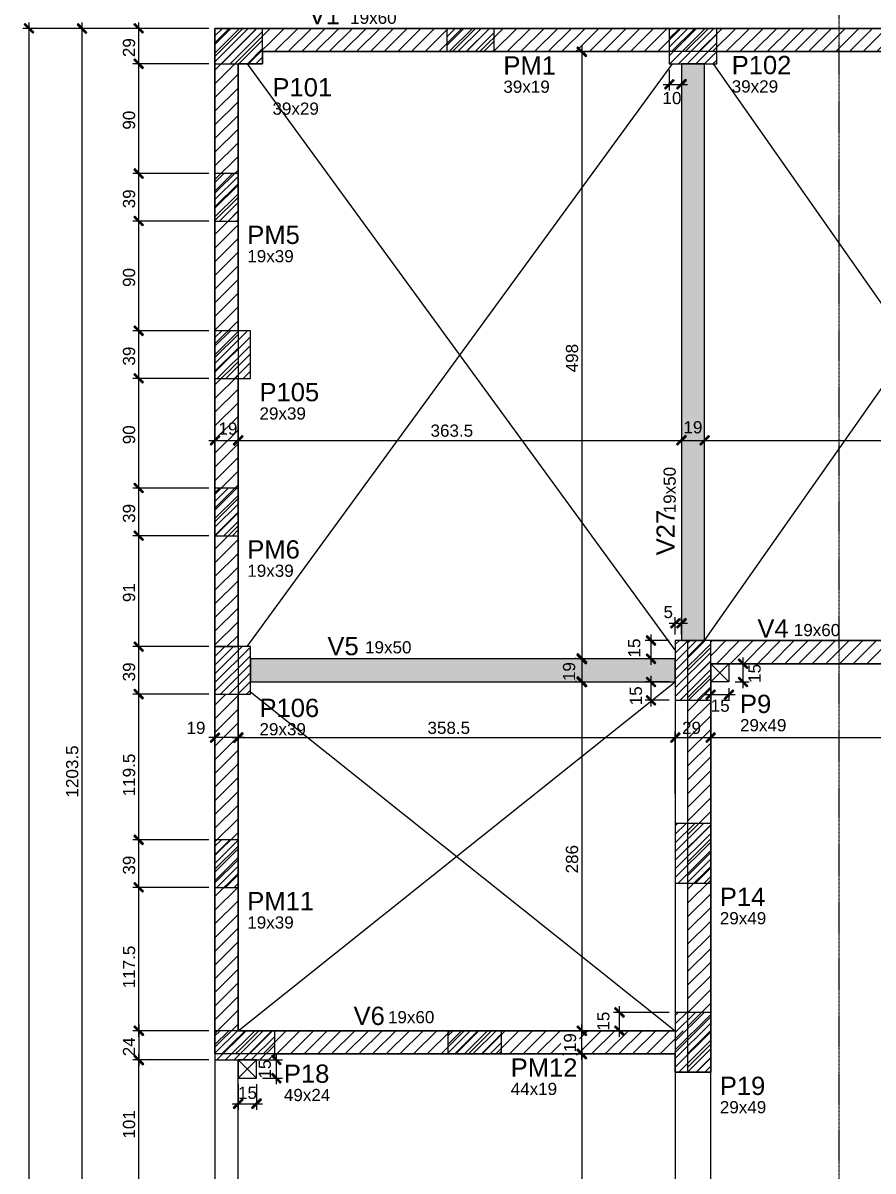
# Model space of a CAD drawing. Extents: x -1789 to 4156, y -3064 to 1391.
# Drawn here: x -1213 to -516, y -24 to 918 of the extents above; entities that cross this region are included whole.
import ezdxf

# ---------------------------------------------------------------- set-up
doc = ezdxf.new("R2010")
doc.units = 0
doc.linetypes.add('ESTILO_TQS_0003', pattern=[0.92, 0.3, -0.15, 0.02, -0.15, 0.3])
for name, color, linetype in [('1', 1, 'CONTINUOUS'), ('2', 2, 'CONTINUOUS'), ('3', 3, 'CONTINUOUS'), ('4', 4, 'CONTINUOUS'), ('5', 5, 'CONTINUOUS'), ('57', 181, 'CONTINUOUS'), ('6', 6, 'CONTINUOUS'), ('8', 8, 'CONTINUOUS')]:
    doc.layers.add(name, color=color, linetype=linetype)
doc.styles.add('TQS_ARIAL', font='arial.ttf')
pattern_1 = [(45, (-1788.6764, -3063.9896), (-5.61266, 5.61266), [])]

msp = doc.modelspace()

# ---------------------------------------------------------------- hatches: boundary and pattern name
at = {"layer": '6', "linetype": 'Continuous'}
h = msp.add_hatch(dxfattribs=at)
h.set_pattern_fill('ANSI31', color=256, scale=2.5)
h.set_pattern_definition(pattern_1)
h.paths.add_polyline_path([(-1036.9964, 406.2804), (-1055.9964, 406.2804), (-1055.9964, 913.2804), (1148.0036, 913.2804), (1148.0036, 57.2805), (1129.0036, 57.2805), (1129.0036, 894.2804), (-1016.9964, 894.2804), (-1016.9964, 884.2804), (-1036.4964, 884.2804), (-1036.9964, 884.2804)])
h = msp.add_hatch(dxfattribs=at)
h.set_pattern_fill('ANSI31', color=256, scale=2.5)
h.set_pattern_definition(pattern_1)
h.paths.add_polyline_path([(429.5036, 894.2804), (448.5036, 894.2804), (448.5036, 411.2804), (429.5036, 411.2804)])
h.paths.add_polyline_path([(-649.4964, 411.2804), (746.5036, 411.2804), (746.5036, 392.2804), (-649.4964, 392.2804)])
h = msp.add_hatch(dxfattribs=at)
h.set_pattern_fill('ANSI31', color=256, scale=2.5)
h.paths.add_polyline_path([(-649.4964, 212.2804), (-668.4964, 212.2804), (-668.4964, 57.2804), (-649.4964, 57.2804)])
h.paths.add_polyline_path([(-649.4964, 330.80303), (-652.59055, 327.7089), (-649.4964, 332.57082), (-649.4964, 411.2804), (-668.4964, 411.3804), (-668.4964, 212.2804), (-649.4964, 212.2804)])
h.paths.add_polyline_path([(-668.4964, 91.2804), (-723.38285, 91.2804), (-720.2887, 88.18625), (-721.1726, 87.30235), (-725.15062, 91.2804), (-754.3625, 91.2804), (-751.26835, 88.18625), (-751.19525, 88.11315), (-752.07915, 87.22925), (-755.2464, 90.3965), (-755.2464, 73.1643), (-754.3625, 72.2804), (-668.4964, 72.2804)])
h.paths.add_polyline_path([(-755.2464, 90.3965), (-756.1303, 91.2804), (-864.9964, 91.2804), (-864.9964, 72.2804), (-756.1303, 72.2804), (-759.22445, 75.37455), (-759.29755, 75.44765), (-758.41365, 76.33155), (-755.2464, 73.1643)])
h.paths.add_polyline_path([(-864.9964, 91.2804), (-1037.14917, 91.2804), (-1037.14917, 72.2804), (-864.9964, 72.2804)])
h.paths.add_polyline_path([(-1036.9964, 208.7804), (-1055.9964, 208.7804), (-1055.9964, 72.2804), (-1036.9964, 72.2804)])
h.paths.add_polyline_path([(-1036.9964, 367.6251), (-1044.41215, 367.2804), (-1051.48325, 367.2804), (-1052.02612, 367.2804), (-1055.9964, 367.2804), (-1055.9964, 330.80303), (-1055.9964, 208.7804), (-1036.9964, 208.7804)])
h.paths.add_polyline_path([(-757.17105, 71.13654), (-757.17105, 91.78115), (-772.48824, 91.78115), (-772.48824, 71.13654)])

# ---------------------------------------------------------------- linework, layer by layer
at = {"layer": '1', "linetype": 'Continuous'}
for p, q in [((-1208.4617, -1217.7196), (-1208.4617, 918.2804)), ((-1165.12285, 918.2804), (-1165.12285, -295.2196)), ((-1118.50245, 879.2804), (-1118.50245, 918.2804)), ((-1060.9964, 913.2804), (-1213.4617, 913.2804)), ((-1060.9964, 913.2804), (-1170.12285, 913.2804)), ((-1060.9964, 913.2804), (-1123.50245, 913.2804)), ((-1036.4964, 898.7804), (-1036.4964, 898.7804)), ((-846.4964, 903.7804), (-846.4964, 903.7804)), ((-755.2464, 899.2804), (-755.2464, 391.2804)), ((-663.9964, 898.7804), (-663.9964, 898.7804)), ((-1118.50245, 789.2804), (-1118.50245, 889.2804)), ((-1060.9964, 884.2804), (-1123.50245, 884.2804)), ((-1060.9964, 884.2804), (-1123.50245, 884.2804)), ((-1029.6972, 406.2804), (-680.7956, 884.2804)), ((-1029.6972, 884.2804), (-678.4964, 403.13045)), ((-683.4964, 879.2804), (-683.4964, 862.3715)), ((-673.4964, 879.2804), (-673.4964, 862.3715)), ((-654.4964, 411.2804), (-323.0047, 884.2804)), ((-647.4881, 884.2804), (-315.9964, 411.2804)), ((-688.4964, 867.3715), (-668.4964, 867.3715)), ((-1060.9964, 794.2804), (-1123.50245, 794.2804)), ((-1060.9964, 794.2804), (-1123.50245, 794.2804)), ((-1118.50245, 750.2804), (-1118.50245, 799.2804)), ((-1046.4964, 774.7804), (-1046.4964, 774.7804)), ((-1060.9964, 755.2804), (-1123.50245, 755.2804)), ((-1060.9964, 755.2804), (-1123.50245, 755.2804)), ((-1118.50245, 660.2804), (-1118.50245, 760.2804)), ((-1118.50245, 621.2804), (-1118.50245, 670.2804)), ((-1060.9964, 665.2804), (-1123.50245, 665.2804)), ((-1060.9964, 665.2804), (-1123.50245, 665.2804)), ((-1041.4964, 645.7804), (-1041.4964, 645.7804)), ((-1118.50245, 531.2804), (-1118.50245, 631.2804)), ((-1060.9964, 626.2804), (-1123.50245, 626.2804)), ((-1060.9964, 626.2804), (-1123.50245, 626.2804)), ((-1060.9964, 575.44285), (-1031.9964, 575.44285)), ((-1041.9964, 575.44285), (-668.4964, 575.44285)), ((-678.4964, 575.44285), (-649.4964, 575.44285)), ((-659.4964, 575.44285), (-310.9964, 575.44285)), ((-1118.50245, 492.2804), (-1118.50245, 541.2804)), ((-1060.9964, 536.2804), (-1123.50245, 536.2804)), ((-1060.9964, 536.2804), (-1123.50245, 536.2804)), ((-1046.4964, 516.7804), (-1046.4964, 516.7804)), ((-1118.50245, 401.2804), (-1118.50245, 502.2804)), ((-1060.9964, 497.2804), (-1123.50245, 497.2804)), ((-1060.9964, 497.2804), (-1123.50245, 497.2804)), ((-683.4964, 425.4137), (-668.4964, 425.4137)), ((-678.4964, 416.2804), (-678.4964, 430.4137)), ((-673.4964, 416.2804), (-673.4964, 430.4137)), ((-698.34455, 391.2804), (-698.34455, 416.2804)), ((-1060.9964, 406.2804), (-1123.50245, 406.2804)), ((-1060.9964, 406.2804), (-1123.50245, 406.2804)), ((-1118.50245, 362.2804), (-1118.50245, 411.2804)), ((-683.4964, 411.2804), (-703.34455, 411.2804)), ((-759.7679, 396.6858), (-760.2464, 396.6858)), ((-755.2464, 401.6858), (-755.2464, 372.6858)), ((-683.4964, 396.2804), (-703.34455, 396.2804)), ((-623.04955, 397.2804), (-623.04955, 372.2804)), ((-1041.4964, 386.7804), (-1041.4964, 386.7804)), ((-663.9964, 386.7804), (-663.9964, 386.7804)), ((-634.4964, 377.2804), (-649.4964, 392.2804)), ((-634.4964, 392.2804), (-649.4964, 377.2804)), ((-629.4964, 392.2804), (-618.04955, 392.2804)), ((-1036.9964, 91.2804), (-678.4964, 377.2804)), ((-759.7679, 377.6858), (-760.2464, 377.6858)), ((-755.2464, 382.2804), (-755.2464, 86.2804)), ((-683.4964, 377.2804), (-703.34455, 377.2804)), ((-698.34455, 357.2804), (-698.34455, 382.2804)), ((-629.4964, 377.2804), (-618.04955, 377.2804)), ((-1060.9964, 367.2804), (-1123.50245, 367.2804)), ((-1060.9964, 367.2804), (-1123.50245, 367.2804)), ((-1118.50245, 242.7804), (-1118.50245, 372.2804)), ((-1026.9964, 369.3027), (-678.4964, 91.2804)), ((-649.4964, 372.2804), (-649.4964, 361.902)), ((-634.4964, 372.2804), (-634.4964, 361.902)), ((-683.4964, 362.2804), (-703.34455, 362.2804)), ((-654.4964, 366.902), (-629.4964, 366.902)), ((-1031.9964, 331.6869), (-1060.9964, 331.6869)), ((-1055.9964, 285.17545), (-1055.9964, 336.6869)), ((-1041.9964, 331.6869), (-673.4964, 331.6869)), ((-1036.9964, 283.0115), (-1036.9964, 336.6869)), ((-1036.9964, 284.6481), (-1036.9964, 336.6869)), ((-683.4964, 331.6869), (-644.4964, 331.6869)), ((-678.4964, 285.9496), (-678.4964, 336.6869)), ((-678.4964, 285.9496), (-678.4964, 336.6869)), ((-654.4964, 331.6869), (-323.4964, 331.6869)), ((-649.4964, 298.1922), (-649.4964, 336.6869)), ((-649.4964, 298.1922), (-649.4964, 336.6869)), ((-1060.9964, 247.7804), (-1123.50245, 247.7804)), ((-1060.9964, 247.7804), (-1123.50245, 247.7804)), ((-1118.50245, 203.7804), (-1118.50245, 252.7804)), ((-663.9964, 236.7804), (-663.9964, 236.7804)), ((-1046.4964, 228.2804), (-1046.4964, 228.2804)), ((-1060.9964, 208.7804), (-1123.50245, 208.7804)), ((-1060.9964, 208.7804), (-1123.50245, 208.7804)), ((-1118.50245, 86.2804), (-1118.50245, 213.7804)), ((-683.4964, 106.2804), (-729.26675, 106.2804)), ((-724.26675, 86.2804), (-724.26675, 111.2804)), ((-1118.50245, 96.2804), (-1118.50245, 62.2804)), ((-755.2464, 67.2804), (-755.2464, 96.2804)), ((-1060.9964, 91.2804), (-1123.50245, 91.2804)), ((-1060.9964, 91.2804), (-1123.50245, 91.2804)), ((-683.4964, 91.2804), (-729.26675, 91.2804)), ((-1031.4964, 79.2804), (-1031.4964, 79.2804)), ((-842.9964, 81.7804), (-842.9964, 81.7804)), ((-755.2464, 77.2804), (-755.2464, -178.7197)), ((-663.9964, 81.7804), (-663.9964, 81.7804)), ((-1060.9964, 67.2804), (-1123.50245, 67.2804)), ((-1060.9964, 67.2804), (-1123.50245, 67.2804)), ((-1118.50245, -38.7196), (-1118.50245, 72.2804)), ((-1036.9964, 67.2804), (-1021.9964, 52.2804)), ((-1036.9964, 52.2804), (-1021.9964, 67.2804)), ((-1016.9964, 67.2804), (-1000.5942, 67.2804)), ((-1005.5942, 47.2804), (-1005.5942, 72.2804)), ((-759.3625, 72.2804), (-760.2464, 72.2804)), ((-1036.9964, 47.2804), (-1036.9964, 26.33245)), ((-1021.9964, 47.2804), (-1021.9964, 26.33245)), ((-1016.9964, 52.2804), (-1000.5942, 52.2804)), ((-1041.9964, 31.33245), (-1016.9964, 31.33245))]:
    msp.add_line(p, q, dxfattribs=at)
for points in [[(-1204.4837, 910.18625), (-1211.62895, 917.33155), (-1212.51285, 916.44765), (-1205.36755, 909.30235), (-1204.4837, 910.18625)], [(-1169.10085, 916.37455), (-1161.9556, 909.22925), (-1161.0717, 910.11315), (-1168.217, 917.25845), (-1169.10085, 916.37455)], [(-1114.5244, 910.18625), (-1121.6697, 917.33155), (-1122.55355, 916.44765), (-1115.4083, 909.30235), (-1114.5244, 910.18625)], [(-759.22445, 897.37455), (-752.07915, 890.22925), (-751.19525, 891.11315), (-758.34055, 898.25845), (-759.22445, 897.37455)], [(-1114.5244, 881.18625), (-1121.6697, 888.33155), (-1122.55355, 887.44765), (-1115.4083, 880.30235), (-1114.5244, 881.18625)], [(-1114.5244, 881.18625), (-1121.6697, 888.33155), (-1122.55355, 887.44765), (-1115.4083, 880.30235), (-1114.5244, 881.18625)], [(-686.59055, 863.3935), (-679.44525, 870.53875), (-680.32915, 871.42265), (-687.47445, 864.27735), (-686.59055, 863.3935)], [(-676.59055, 863.3935), (-669.44525, 870.53875), (-670.32915, 871.42265), (-677.47445, 864.27735), (-676.59055, 863.3935)], [(-1114.5244, 791.18625), (-1121.6697, 798.33155), (-1122.55355, 797.44765), (-1115.4083, 790.30235), (-1114.5244, 791.18625)], [(-1114.5244, 791.18625), (-1121.6697, 798.33155), (-1122.55355, 797.44765), (-1115.4083, 790.30235), (-1114.5244, 791.18625)], [(-1114.5244, 752.18625), (-1121.6697, 759.33155), (-1122.55355, 758.44765), (-1115.4083, 751.30235), (-1114.5244, 752.18625)], [(-1114.5244, 752.18625), (-1121.6697, 759.33155), (-1122.55355, 758.44765), (-1115.4083, 751.30235), (-1114.5244, 752.18625)], [(-1114.5244, 662.18625), (-1121.6697, 669.33155), (-1122.55355, 668.44765), (-1115.4083, 661.30235), (-1114.5244, 662.18625)], [(-1114.5244, 662.18625), (-1121.6697, 669.33155), (-1122.55355, 668.44765), (-1115.4083, 661.30235), (-1114.5244, 662.18625)], [(-1114.5244, 623.18625), (-1121.6697, 630.33155), (-1122.55355, 629.44765), (-1115.4083, 622.30235), (-1114.5244, 623.18625)], [(-1114.5244, 623.18625), (-1121.6697, 630.33155), (-1122.55355, 629.44765), (-1115.4083, 622.30235), (-1114.5244, 623.18625)], [(-1059.09055, 571.46485), (-1051.94525, 578.6101), (-1052.82915, 579.494), (-1059.97445, 572.3487), (-1059.09055, 571.46485)], [(-1040.09055, 571.46485), (-1032.94525, 578.6101), (-1033.82915, 579.494), (-1040.97445, 572.3487), (-1040.09055, 571.46485)], [(-1040.09055, 571.46485), (-1032.94525, 578.6101), (-1033.82915, 579.494), (-1040.97445, 572.3487), (-1040.09055, 571.46485)], [(-676.59055, 571.46485), (-669.44525, 578.6101), (-670.32915, 579.494), (-677.47445, 572.3487), (-676.59055, 571.46485)], [(-676.59055, 571.46485), (-669.44525, 578.6101), (-670.32915, 579.494), (-677.47445, 572.3487), (-676.59055, 571.46485)], [(-657.59055, 571.46485), (-650.44525, 578.6101), (-651.32915, 579.494), (-658.47445, 572.3487), (-657.59055, 571.46485)], [(-657.59055, 571.46485), (-650.44525, 578.6101), (-651.32915, 579.494), (-658.47445, 572.3487), (-657.59055, 571.46485)], [(-1114.5244, 533.18625), (-1121.6697, 540.33155), (-1122.55355, 539.44765), (-1115.4083, 532.30235), (-1114.5244, 533.18625)], [(-1114.5244, 533.18625), (-1121.6697, 540.33155), (-1122.55355, 539.44765), (-1115.4083, 532.30235), (-1114.5244, 533.18625)], [(-1114.5244, 494.18625), (-1121.6697, 501.33155), (-1122.55355, 500.44765), (-1115.4083, 493.30235), (-1114.5244, 494.18625)], [(-1114.5244, 494.18625), (-1121.6697, 501.33155), (-1122.55355, 500.44765), (-1115.4083, 493.30235), (-1114.5244, 494.18625)], [(-681.59055, 421.4357), (-674.44525, 428.58095), (-675.32915, 429.46485), (-682.47445, 422.31955), (-681.59055, 421.4357)], [(-676.59055, 421.4357), (-669.44525, 428.58095), (-670.32915, 429.46485), (-677.47445, 422.31955), (-676.59055, 421.4357)], [(-694.36655, 408.18625), (-701.5118, 415.33155), (-702.3957, 414.44765), (-695.2504, 407.30235), (-694.36655, 408.18625)], [(-1114.5244, 403.18625), (-1121.6697, 410.33155), (-1122.55355, 409.44765), (-1115.4083, 402.30235), (-1114.5244, 403.18625)], [(-1114.5244, 403.18625), (-1121.6697, 410.33155), (-1122.55355, 409.44765), (-1115.4083, 402.30235), (-1114.5244, 403.18625)], [(-759.22445, 399.77995), (-752.07915, 392.63465), (-751.19525, 393.51855), (-758.34055, 400.6638), (-759.22445, 399.77995)], [(-759.22445, 399.37455), (-752.07915, 392.22925), (-751.19525, 393.11315), (-758.34055, 400.25845), (-759.22445, 399.37455)], [(-694.36655, 393.18625), (-701.5118, 400.33155), (-702.3957, 399.44765), (-695.2504, 392.30235), (-694.36655, 393.18625)], [(-627.0276, 395.37455), (-619.8823, 388.22925), (-618.99845, 389.11315), (-626.1437, 396.25845), (-627.0276, 395.37455)], [(-759.22445, 380.77995), (-752.07915, 373.63465), (-751.19525, 374.51855), (-758.34055, 381.6638), (-759.22445, 380.77995)], [(-759.22445, 380.37455), (-752.07915, 373.22925), (-751.19525, 374.11315), (-758.34055, 381.25845), (-759.22445, 380.37455)], [(-694.36655, 374.18625), (-701.5118, 381.33155), (-702.3957, 380.44765), (-695.2504, 373.30235), (-694.36655, 374.18625)], [(-627.0276, 380.37455), (-619.8823, 373.22925), (-618.99845, 374.11315), (-626.1437, 381.25845), (-627.0276, 380.37455)], [(-1114.5244, 364.18625), (-1121.6697, 371.33155), (-1122.55355, 370.44765), (-1115.4083, 363.30235), (-1114.5244, 364.18625)], [(-1114.5244, 364.18625), (-1121.6697, 371.33155), (-1122.55355, 370.44765), (-1115.4083, 363.30235), (-1114.5244, 364.18625)], [(-652.59055, 362.924), (-645.44525, 370.06925), (-646.32915, 370.95315), (-653.47445, 363.80785), (-652.59055, 362.924)], [(-637.59055, 362.924), (-630.44525, 370.06925), (-631.32915, 370.95315), (-638.47445, 363.80785), (-637.59055, 362.924)], [(-694.36655, 359.18625), (-701.5118, 366.33155), (-702.3957, 365.44765), (-695.2504, 358.30235), (-694.36655, 359.18625)], [(-1052.90225, 335.66495), (-1060.04755, 328.51965), (-1059.16365, 327.6358), (-1052.01835, 334.78105), (-1052.90225, 335.66495)], [(-1033.90225, 335.66495), (-1041.04755, 328.51965), (-1040.16365, 327.6358), (-1033.01835, 334.78105), (-1033.90225, 335.66495)], [(-1040.09055, 327.7089), (-1032.94525, 334.85415), (-1033.82915, 335.73805), (-1040.97445, 328.5928), (-1040.09055, 327.7089)], [(-681.59055, 327.7089), (-674.44525, 334.85415), (-675.32915, 335.73805), (-682.47445, 328.5928), (-681.59055, 327.7089)], [(-681.59055, 327.7089), (-674.44525, 334.85415), (-675.32915, 335.73805), (-682.47445, 328.5928), (-681.59055, 327.7089)], [(-652.59055, 327.7089), (-645.44525, 334.85415), (-646.32915, 335.73805), (-653.47445, 328.5928), (-652.59055, 327.7089)], [(-652.59055, 327.7089), (-645.44525, 334.85415), (-646.32915, 335.73805), (-653.47445, 328.5928), (-652.59055, 327.7089)], [(-1114.5244, 244.68625), (-1121.6697, 251.83155), (-1122.55355, 250.94765), (-1115.4083, 243.80235), (-1114.5244, 244.68625)], [(-1114.5244, 244.68625), (-1121.6697, 251.83155), (-1122.55355, 250.94765), (-1115.4083, 243.80235), (-1114.5244, 244.68625)], [(-1114.5244, 205.68625), (-1121.6697, 212.83155), (-1122.55355, 211.94765), (-1115.4083, 204.80235), (-1114.5244, 205.68625)], [(-1114.5244, 205.68625), (-1121.6697, 212.83155), (-1122.55355, 211.94765), (-1115.4083, 204.80235), (-1114.5244, 205.68625)], [(-720.2887, 103.18625), (-727.434, 110.33155), (-728.31785, 109.44765), (-721.1726, 102.30235), (-720.2887, 103.18625)], [(-1114.5244, 88.18625), (-1121.6697, 95.33155), (-1122.55355, 94.44765), (-1115.4083, 87.30235), (-1114.5244, 88.18625)], [(-1122.48045, 94.37455), (-1115.3352, 87.22925), (-1114.4513, 88.11315), (-1121.59655, 95.25845), (-1122.48045, 94.37455)], [(-751.26835, 88.18625), (-758.41365, 95.33155), (-759.29755, 94.44765), (-752.15225, 87.30235), (-751.26835, 88.18625)], [(-759.22445, 94.37455), (-752.07915, 87.22925), (-751.19525, 88.11315), (-758.34055, 95.25845), (-759.22445, 94.37455)], [(-720.2887, 88.18625), (-727.434, 95.33155), (-728.31785, 94.44765), (-721.1726, 87.30235), (-720.2887, 88.18625)], [(-751.26835, 69.18625), (-758.41365, 76.33155), (-759.29755, 75.44765), (-752.15225, 68.30235), (-751.26835, 69.18625)], [(-759.22445, 75.37455), (-752.07915, 68.22925), (-751.19525, 69.11315), (-758.34055, 76.25845), (-759.22445, 75.37455)], [(-1114.5244, 64.18625), (-1121.6697, 71.33155), (-1122.55355, 70.44765), (-1115.4083, 63.30235), (-1114.5244, 64.18625)], [(-1122.48045, 70.37455), (-1115.3352, 63.22925), (-1114.4513, 64.11315), (-1121.59655, 71.25845), (-1122.48045, 70.37455)], [(-1001.6162, 64.18625), (-1008.76145, 71.33155), (-1009.64535, 70.44765), (-1002.50005, 63.30235), (-1001.6162, 64.18625)], [(-1001.6162, 49.18625), (-1008.76145, 56.33155), (-1009.64535, 55.44765), (-1002.50005, 48.30235), (-1001.6162, 49.18625)], [(-1040.09055, 27.3544), (-1032.94525, 34.4997), (-1033.82915, 35.3836), (-1040.97445, 28.2383), (-1040.09055, 27.3544)], [(-1025.09055, 27.3544), (-1017.94525, 34.4997), (-1018.82915, 35.3836), (-1025.97445, 28.2383), (-1025.09055, 27.3544)]]:
    msp.add_lwpolyline(points, dxfattribs=at)
for points in [[(-1204.4837, 910.18625), (-1211.62895, 917.33155), (-1212.51285, 916.44765)], [(-1204.4837, 910.18625), (-1212.51285, 916.44765), (-1205.36755, 909.30235)], [(-1169.10085, 916.37455), (-1161.0717, 910.11315), (-1168.217, 917.25845)], [(-1169.10085, 916.37455), (-1168.217, 917.25845), (-1169.10085, 916.37455)], [(-1169.10085, 916.37455), (-1161.9556, 909.22925), (-1161.0717, 910.11315)], [(-1114.5244, 910.18625), (-1121.6697, 917.33155), (-1122.55355, 916.44765)], [(-1114.5244, 910.18625), (-1122.55355, 916.44765), (-1115.4083, 909.30235)], [(-1204.4837, 910.18625), (-1205.36755, 909.30235), (-1204.4837, 910.18625)], [(-1114.5244, 910.18625), (-1115.4083, 909.30235), (-1114.5244, 910.18625)], [(-759.22445, 897.37455), (-751.19525, 891.11315), (-758.34055, 898.25845)], [(-759.22445, 897.37455), (-758.34055, 898.25845), (-759.22445, 897.37455)], [(-759.22445, 897.37455), (-752.07915, 890.22925), (-751.19525, 891.11315)], [(-1114.5244, 881.18625), (-1121.6697, 888.33155), (-1122.55355, 887.44765)], [(-1114.5244, 881.18625), (-1121.6697, 888.33155), (-1122.55355, 887.44765)], [(-1114.5244, 881.18625), (-1122.55355, 887.44765), (-1115.4083, 880.30235)], [(-1114.5244, 881.18625), (-1122.55355, 887.44765), (-1115.4083, 880.30235)], [(-1114.5244, 881.18625), (-1115.4083, 880.30235), (-1114.5244, 881.18625)], [(-1114.5244, 881.18625), (-1115.4083, 880.30235), (-1114.5244, 881.18625)], [(-686.59055, 863.3935), (-680.32915, 871.42265), (-687.47445, 864.27735)], [(-686.59055, 863.3935), (-679.44525, 870.53875), (-680.32915, 871.42265)], [(-676.59055, 863.3935), (-670.32915, 871.42265), (-677.47445, 864.27735)], [(-676.59055, 863.3935), (-669.44525, 870.53875), (-670.32915, 871.42265)], [(-686.59055, 863.3935), (-687.47445, 864.27735), (-686.59055, 863.3935)], [(-676.59055, 863.3935), (-677.47445, 864.27735), (-676.59055, 863.3935)], [(-1114.5244, 791.18625), (-1121.6697, 798.33155), (-1122.55355, 797.44765)], [(-1114.5244, 791.18625), (-1121.6697, 798.33155), (-1122.55355, 797.44765)], [(-1114.5244, 791.18625), (-1122.55355, 797.44765), (-1115.4083, 790.30235)], [(-1114.5244, 791.18625), (-1122.55355, 797.44765), (-1115.4083, 790.30235)], [(-1114.5244, 791.18625), (-1115.4083, 790.30235), (-1114.5244, 791.18625)], [(-1114.5244, 791.18625), (-1115.4083, 790.30235), (-1114.5244, 791.18625)], [(-1114.5244, 752.18625), (-1121.6697, 759.33155), (-1122.55355, 758.44765)], [(-1114.5244, 752.18625), (-1121.6697, 759.33155), (-1122.55355, 758.44765)], [(-1114.5244, 752.18625), (-1122.55355, 758.44765), (-1115.4083, 751.30235)], [(-1114.5244, 752.18625), (-1122.55355, 758.44765), (-1115.4083, 751.30235)], [(-1114.5244, 752.18625), (-1115.4083, 751.30235), (-1114.5244, 752.18625)], [(-1114.5244, 752.18625), (-1115.4083, 751.30235), (-1114.5244, 752.18625)], [(-1114.5244, 662.18625), (-1121.6697, 669.33155), (-1122.55355, 668.44765)], [(-1114.5244, 662.18625), (-1121.6697, 669.33155), (-1122.55355, 668.44765)], [(-1114.5244, 662.18625), (-1122.55355, 668.44765), (-1115.4083, 661.30235)], [(-1114.5244, 662.18625), (-1122.55355, 668.44765), (-1115.4083, 661.30235)], [(-1114.5244, 662.18625), (-1115.4083, 661.30235), (-1114.5244, 662.18625)], [(-1114.5244, 662.18625), (-1115.4083, 661.30235), (-1114.5244, 662.18625)], [(-1114.5244, 623.18625), (-1121.6697, 630.33155), (-1122.55355, 629.44765)], [(-1114.5244, 623.18625), (-1121.6697, 630.33155), (-1122.55355, 629.44765)], [(-1114.5244, 623.18625), (-1122.55355, 629.44765), (-1115.4083, 622.30235)], [(-1114.5244, 623.18625), (-1122.55355, 629.44765), (-1115.4083, 622.30235)], [(-1114.5244, 623.18625), (-1115.4083, 622.30235), (-1114.5244, 623.18625)], [(-1114.5244, 623.18625), (-1115.4083, 622.30235), (-1114.5244, 623.18625)], [(-1059.09055, 571.46485), (-1052.82915, 579.494), (-1059.97445, 572.3487)], [(-1059.09055, 571.46485), (-1051.94525, 578.6101), (-1052.82915, 579.494)], [(-1040.09055, 571.46485), (-1033.82915, 579.494), (-1040.97445, 572.3487)], [(-1040.09055, 571.46485), (-1033.82915, 579.494), (-1040.97445, 572.3487)], [(-1040.09055, 571.46485), (-1032.94525, 578.6101), (-1033.82915, 579.494)], [(-1040.09055, 571.46485), (-1032.94525, 578.6101), (-1033.82915, 579.494)], [(-676.59055, 571.46485), (-670.32915, 579.494), (-677.47445, 572.3487)], [(-676.59055, 571.46485), (-670.32915, 579.494), (-677.47445, 572.3487)], [(-676.59055, 571.46485), (-669.44525, 578.6101), (-670.32915, 579.494)], [(-676.59055, 571.46485), (-669.44525, 578.6101), (-670.32915, 579.494)], [(-657.59055, 571.46485), (-651.32915, 579.494), (-658.47445, 572.3487)], [(-657.59055, 571.46485), (-651.32915, 579.494), (-658.47445, 572.3487)], [(-657.59055, 571.46485), (-650.44525, 578.6101), (-651.32915, 579.494)], [(-657.59055, 571.46485), (-650.44525, 578.6101), (-651.32915, 579.494)], [(-1059.09055, 571.46485), (-1059.97445, 572.3487), (-1059.09055, 571.46485)], [(-1040.09055, 571.46485), (-1040.97445, 572.3487), (-1040.09055, 571.46485)], [(-1040.09055, 571.46485), (-1040.97445, 572.3487), (-1040.09055, 571.46485)], [(-676.59055, 571.46485), (-677.47445, 572.3487), (-676.59055, 571.46485)], [(-676.59055, 571.46485), (-677.47445, 572.3487), (-676.59055, 571.46485)], [(-657.59055, 571.46485), (-658.47445, 572.3487), (-657.59055, 571.46485)], [(-657.59055, 571.46485), (-658.47445, 572.3487), (-657.59055, 571.46485)], [(-1114.5244, 533.18625), (-1121.6697, 540.33155), (-1122.55355, 539.44765)], [(-1114.5244, 533.18625), (-1121.6697, 540.33155), (-1122.55355, 539.44765)], [(-1114.5244, 533.18625), (-1122.55355, 539.44765), (-1115.4083, 532.30235)], [(-1114.5244, 533.18625), (-1122.55355, 539.44765), (-1115.4083, 532.30235)], [(-1114.5244, 533.18625), (-1115.4083, 532.30235), (-1114.5244, 533.18625)], [(-1114.5244, 533.18625), (-1115.4083, 532.30235), (-1114.5244, 533.18625)], [(-1114.5244, 494.18625), (-1121.6697, 501.33155), (-1122.55355, 500.44765)], [(-1114.5244, 494.18625), (-1121.6697, 501.33155), (-1122.55355, 500.44765)], [(-1114.5244, 494.18625), (-1122.55355, 500.44765), (-1115.4083, 493.30235)], [(-1114.5244, 494.18625), (-1122.55355, 500.44765), (-1115.4083, 493.30235)], [(-1114.5244, 494.18625), (-1115.4083, 493.30235), (-1114.5244, 494.18625)], [(-1114.5244, 494.18625), (-1115.4083, 493.30235), (-1114.5244, 494.18625)], [(-681.59055, 421.4357), (-675.32915, 429.46485), (-682.47445, 422.31955)], [(-681.59055, 421.4357), (-674.44525, 428.58095), (-675.32915, 429.46485)], [(-676.59055, 421.4357), (-670.32915, 429.46485), (-677.47445, 422.31955)], [(-676.59055, 421.4357), (-669.44525, 428.58095), (-670.32915, 429.46485)], [(-694.36655, 408.18625), (-701.5118, 415.33155), (-702.3957, 414.44765)], [(-694.36655, 408.18625), (-702.3957, 414.44765), (-695.2504, 407.30235)], [(-681.59055, 421.4357), (-682.47445, 422.31955), (-681.59055, 421.4357)], [(-676.59055, 421.4357), (-677.47445, 422.31955), (-676.59055, 421.4357)], [(-1114.5244, 403.18625), (-1121.6697, 410.33155), (-1122.55355, 409.44765)], [(-1114.5244, 403.18625), (-1121.6697, 410.33155), (-1122.55355, 409.44765)], [(-1114.5244, 403.18625), (-1122.55355, 409.44765), (-1115.4083, 402.30235)], [(-1114.5244, 403.18625), (-1122.55355, 409.44765), (-1115.4083, 402.30235)], [(-694.36655, 408.18625), (-695.2504, 407.30235), (-694.36655, 408.18625)], [(-1114.5244, 403.18625), (-1115.4083, 402.30235), (-1114.5244, 403.18625)], [(-1114.5244, 403.18625), (-1115.4083, 402.30235), (-1114.5244, 403.18625)], [(-759.22445, 399.77995), (-751.19525, 393.51855), (-758.34055, 400.6638)], [(-759.22445, 399.77995), (-758.34055, 400.6638), (-759.22445, 399.77995)], [(-759.22445, 399.37455), (-751.19525, 393.11315), (-758.34055, 400.25845)], [(-759.22445, 399.37455), (-758.34055, 400.25845), (-759.22445, 399.37455)], [(-759.22445, 399.77995), (-752.07915, 392.63465), (-751.19525, 393.51855)], [(-759.22445, 399.37455), (-752.07915, 392.22925), (-751.19525, 393.11315)], [(-694.36655, 393.18625), (-701.5118, 400.33155), (-702.3957, 399.44765)], [(-694.36655, 393.18625), (-702.3957, 399.44765), (-695.2504, 392.30235)], [(-627.0276, 395.37455), (-618.99845, 389.11315), (-626.1437, 396.25845)], [(-627.0276, 395.37455), (-626.1437, 396.25845), (-627.0276, 395.37455)], [(-694.36655, 393.18625), (-695.2504, 392.30235), (-694.36655, 393.18625)], [(-627.0276, 395.37455), (-619.8823, 388.22925), (-618.99845, 389.11315)], [(-759.22445, 380.77995), (-751.19525, 374.51855), (-758.34055, 381.6638)], [(-759.22445, 380.77995), (-758.34055, 381.6638), (-759.22445, 380.77995)], [(-759.22445, 380.37455), (-751.19525, 374.11315), (-758.34055, 381.25845)], [(-759.22445, 380.37455), (-758.34055, 381.25845), (-759.22445, 380.37455)], [(-759.22445, 380.77995), (-752.07915, 373.63465), (-751.19525, 374.51855)], [(-759.22445, 380.37455), (-752.07915, 373.22925), (-751.19525, 374.11315)], [(-694.36655, 374.18625), (-701.5118, 381.33155), (-702.3957, 380.44765)], [(-694.36655, 374.18625), (-702.3957, 380.44765), (-695.2504, 373.30235)], [(-627.0276, 380.37455), (-618.99845, 374.11315), (-626.1437, 381.25845)], [(-627.0276, 380.37455), (-626.1437, 381.25845), (-627.0276, 380.37455)], [(-627.0276, 380.37455), (-619.8823, 373.22925), (-618.99845, 374.11315)], [(-1114.5244, 364.18625), (-1121.6697, 371.33155), (-1122.55355, 370.44765)], [(-1114.5244, 364.18625), (-1121.6697, 371.33155), (-1122.55355, 370.44765)], [(-1114.5244, 364.18625), (-1122.55355, 370.44765), (-1115.4083, 363.30235)], [(-1114.5244, 364.18625), (-1122.55355, 370.44765), (-1115.4083, 363.30235)], [(-694.36655, 374.18625), (-695.2504, 373.30235), (-694.36655, 374.18625)], [(-652.59055, 362.924), (-646.32915, 370.95315), (-653.47445, 363.80785)], [(-652.59055, 362.924), (-645.44525, 370.06925), (-646.32915, 370.95315)], [(-637.59055, 362.924), (-631.32915, 370.95315), (-638.47445, 363.80785)], [(-637.59055, 362.924), (-630.44525, 370.06925), (-631.32915, 370.95315)], [(-1114.5244, 364.18625), (-1115.4083, 363.30235), (-1114.5244, 364.18625)], [(-1114.5244, 364.18625), (-1115.4083, 363.30235), (-1114.5244, 364.18625)], [(-694.36655, 359.18625), (-701.5118, 366.33155), (-702.3957, 365.44765)], [(-694.36655, 359.18625), (-702.3957, 365.44765), (-695.2504, 358.30235)], [(-694.36655, 359.18625), (-695.2504, 358.30235), (-694.36655, 359.18625)], [(-652.59055, 362.924), (-653.47445, 363.80785), (-652.59055, 362.924)], [(-637.59055, 362.924), (-638.47445, 363.80785), (-637.59055, 362.924)], [(-1052.90225, 335.66495), (-1060.04755, 328.51965), (-1059.16365, 327.6358)], [(-1052.90225, 335.66495), (-1059.16365, 327.6358), (-1052.01835, 334.78105)], [(-1052.90225, 335.66495), (-1052.01835, 334.78105), (-1052.90225, 335.66495)], [(-1033.90225, 335.66495), (-1041.04755, 328.51965), (-1040.16365, 327.6358)], [(-1040.09055, 327.7089), (-1033.82915, 335.73805), (-1040.97445, 328.5928)], [(-1033.90225, 335.66495), (-1040.16365, 327.6358), (-1033.01835, 334.78105)], [(-1040.09055, 327.7089), (-1032.94525, 334.85415), (-1033.82915, 335.73805)], [(-1033.90225, 335.66495), (-1033.01835, 334.78105), (-1033.90225, 335.66495)], [(-681.59055, 327.7089), (-675.32915, 335.73805), (-682.47445, 328.5928)], [(-681.59055, 327.7089), (-675.32915, 335.73805), (-682.47445, 328.5928)], [(-681.59055, 327.7089), (-674.44525, 334.85415), (-675.32915, 335.73805)], [(-681.59055, 327.7089), (-674.44525, 334.85415), (-675.32915, 335.73805)], [(-652.59055, 327.7089), (-646.32915, 335.73805), (-653.47445, 328.5928)], [(-652.59055, 327.7089), (-646.32915, 335.73805), (-653.47445, 328.5928)], [(-652.59055, 327.7089), (-645.44525, 334.85415), (-646.32915, 335.73805)], [(-652.59055, 327.7089), (-645.44525, 334.85415), (-646.32915, 335.73805)], [(-1040.09055, 327.7089), (-1040.97445, 328.5928), (-1040.09055, 327.7089)], [(-681.59055, 327.7089), (-682.47445, 328.5928), (-681.59055, 327.7089)], [(-681.59055, 327.7089), (-682.47445, 328.5928), (-681.59055, 327.7089)], [(-652.59055, 327.7089), (-653.47445, 328.5928), (-652.59055, 327.7089)], [(-652.59055, 327.7089), (-653.47445, 328.5928), (-652.59055, 327.7089)], [(-1114.5244, 244.68625), (-1121.6697, 251.83155), (-1122.55355, 250.94765)], [(-1114.5244, 244.68625), (-1121.6697, 251.83155), (-1122.55355, 250.94765)], [(-1114.5244, 244.68625), (-1122.55355, 250.94765), (-1115.4083, 243.80235)], [(-1114.5244, 244.68625), (-1122.55355, 250.94765), (-1115.4083, 243.80235)], [(-1114.5244, 244.68625), (-1115.4083, 243.80235), (-1114.5244, 244.68625)], [(-1114.5244, 244.68625), (-1115.4083, 243.80235), (-1114.5244, 244.68625)], [(-1114.5244, 205.68625), (-1121.6697, 212.83155), (-1122.55355, 211.94765)], [(-1114.5244, 205.68625), (-1121.6697, 212.83155), (-1122.55355, 211.94765)], [(-1114.5244, 205.68625), (-1122.55355, 211.94765), (-1115.4083, 204.80235)], [(-1114.5244, 205.68625), (-1122.55355, 211.94765), (-1115.4083, 204.80235)], [(-1114.5244, 205.68625), (-1115.4083, 204.80235), (-1114.5244, 205.68625)], [(-1114.5244, 205.68625), (-1115.4083, 204.80235), (-1114.5244, 205.68625)], [(-720.2887, 103.18625), (-727.434, 110.33155), (-728.31785, 109.44765)], [(-720.2887, 103.18625), (-728.31785, 109.44765), (-721.1726, 102.30235)], [(-1114.5244, 88.18625), (-1121.6697, 95.33155), (-1122.55355, 94.44765)], [(-1114.5244, 88.18625), (-1122.55355, 94.44765), (-1115.4083, 87.30235)], [(-1122.48045, 94.37455), (-1114.4513, 88.11315), (-1121.59655, 95.25845)], [(-1122.48045, 94.37455), (-1121.59655, 95.25845), (-1122.48045, 94.37455)], [(-1122.48045, 94.37455), (-1115.3352, 87.22925), (-1114.4513, 88.11315)], [(-751.26835, 88.18625), (-758.41365, 95.33155), (-759.29755, 94.44765)], [(-751.26835, 88.18625), (-759.29755, 94.44765), (-752.15225, 87.30235)], [(-759.22445, 94.37455), (-751.19525, 88.11315), (-758.34055, 95.25845)], [(-759.22445, 94.37455), (-758.34055, 95.25845), (-759.22445, 94.37455)], [(-759.22445, 94.37455), (-752.07915, 87.22925), (-751.19525, 88.11315)], [(-720.2887, 88.18625), (-727.434, 95.33155), (-728.31785, 94.44765)], [(-720.2887, 88.18625), (-728.31785, 94.44765), (-721.1726, 87.30235)], [(-720.2887, 103.18625), (-721.1726, 102.30235), (-720.2887, 103.18625)], [(-1114.5244, 88.18625), (-1115.4083, 87.30235), (-1114.5244, 88.18625)], [(-751.26835, 88.18625), (-752.15225, 87.30235), (-751.26835, 88.18625)], [(-720.2887, 88.18625), (-721.1726, 87.30235), (-720.2887, 88.18625)], [(-751.26835, 69.18625), (-758.41365, 76.33155), (-759.29755, 75.44765)], [(-751.26835, 69.18625), (-759.29755, 75.44765), (-752.15225, 68.30235)], [(-759.22445, 75.37455), (-751.19525, 69.11315), (-758.34055, 76.25845)], [(-759.22445, 75.37455), (-758.34055, 76.25845), (-759.22445, 75.37455)], [(-759.22445, 75.37455), (-752.07915, 68.22925), (-751.19525, 69.11315)], [(-1114.5244, 64.18625), (-1121.6697, 71.33155), (-1122.55355, 70.44765)], [(-1114.5244, 64.18625), (-1122.55355, 70.44765), (-1115.4083, 63.30235)], [(-1122.48045, 70.37455), (-1114.4513, 64.11315), (-1121.59655, 71.25845)], [(-1122.48045, 70.37455), (-1121.59655, 71.25845), (-1122.48045, 70.37455)], [(-1122.48045, 70.37455), (-1115.3352, 63.22925), (-1114.4513, 64.11315)], [(-1001.6162, 64.18625), (-1008.76145, 71.33155), (-1009.64535, 70.44765)], [(-1001.6162, 64.18625), (-1009.64535, 70.44765), (-1002.50005, 63.30235)], [(-751.26835, 69.18625), (-752.15225, 68.30235), (-751.26835, 69.18625)], [(-1114.5244, 64.18625), (-1115.4083, 63.30235), (-1114.5244, 64.18625)], [(-1001.6162, 64.18625), (-1002.50005, 63.30235), (-1001.6162, 64.18625)], [(-1001.6162, 49.18625), (-1008.76145, 56.33155), (-1009.64535, 55.44765)], [(-1001.6162, 49.18625), (-1009.64535, 55.44765), (-1002.50005, 48.30235)], [(-1001.6162, 49.18625), (-1002.50005, 48.30235), (-1001.6162, 49.18625)], [(-1040.09055, 27.3544), (-1033.82915, 35.3836), (-1040.97445, 28.2383)], [(-1040.09055, 27.3544), (-1032.94525, 34.4997), (-1033.82915, 35.3836)], [(-1025.09055, 27.3544), (-1018.82915, 35.3836), (-1025.97445, 28.2383)], [(-1025.09055, 27.3544), (-1017.94525, 34.4997), (-1018.82915, 35.3836)], [(-1040.09055, 27.3544), (-1040.97445, 28.2383), (-1040.09055, 27.3544)], [(-1025.09055, 27.3544), (-1025.97445, 28.2383), (-1025.09055, 27.3544)]]:
    msp.add_solid(points, dxfattribs=at)
at = {"layer": '2', "linetype": 'Continuous'}
for p, q in [((-1055.9964, 886.02625), (-1028.74225, 913.2804)), ((-1055.9964, 893.0973), (-1035.8133, 913.2804)), ((-1055.9964, 900.1684), (-1042.8844, 913.2804)), ((-1055.9964, 907.23945), (-1049.95545, 913.2804)), ((-1055.9964, 913.2804), (-1055.9964, 913.2804)), ((-1055.9964, 913.2804), (-1055.9964, 913.2804)), ((-1055.9964, 913.2804), (-1055.9964, 913.2804)), ((-1055.9964, 913.2804), (-1055.9964, 913.2804)), ((-1050.6712, 884.2804), (-1021.6712, 913.2804)), ((-1043.6001, 884.2804), (-1016.9964, 910.8841)), ((-1016.9964, 913.2804), (-1016.9964, 913.2804)), ((-1016.9964, 913.2804), (-1016.9964, 913.2804)), ((-865.9964, 899.24955), (-851.96555, 913.2804)), ((-865.9964, 906.32065), (-859.03665, 913.2804)), ((-865.9964, 913.2804), (-865.9964, 913.2804)), ((-865.9964, 913.2804), (-865.9964, 913.2804)), ((-863.8945, 894.2804), (-844.8945, 913.2804)), ((-856.8234, 894.2804), (-837.8234, 913.2804)), ((-849.75235, 894.2804), (-830.75235, 913.2804)), ((-842.6813, 894.2804), (-826.9964, 909.9653)), ((-826.9964, 913.2804), (-826.9964, 913.2804)), ((-826.9964, 913.2804), (-826.9964, 913.2804)), ((-683.4964, 890.83075), (-661.04675, 913.2804)), ((-683.4964, 897.9018), (-668.1178, 913.2804)), ((-683.4964, 904.97285), (-675.18885, 913.2804)), ((-683.4964, 912.04395), (-682.25995, 913.2804)), ((-683.4964, 913.2804), (-683.4964, 913.2804)), ((-683.4964, 913.2804), (-683.4964, 913.2804)), ((-682.97565, 884.2804), (-653.97565, 913.2804)), ((-675.9046, 884.2804), (-646.9046, 913.2804)), ((-668.8335, 884.2804), (-644.4964, 908.6175)), ((-644.4964, 913.2804), (-644.4964, 913.2804)), ((-644.4964, 913.2804), (-644.4964, 913.2804)), ((-1036.52905, 884.2804), (-1016.9964, 903.81305)), ((-1029.458, 884.2804), (-1016.9964, 896.742)), ((-835.6102, 894.2804), (-826.9964, 902.8942)), ((-828.53915, 894.2804), (-826.9964, 895.82315)), ((-661.76245, 884.2804), (-644.4964, 901.54645)), ((-1022.3869, 884.2804), (-1016.9964, 889.6709)), ((-755.2464, 894.2804), (-755.2464, 894.2804)), ((-654.6914, 884.2804), (-644.4964, 894.4754)), ((-647.6203, 884.2804), (-644.4964, 887.4043)), ((-1055.9964, 884.2804), (-1055.9964, 884.2804)), ((-1055.9964, 884.2804), (-1055.9964, 884.2804)), ((-683.4964, 884.2804), (-683.4964, 884.2804)), ((-673.4964, 884.2804), (-673.4964, 884.2804)), ((-1055.9964, 779.96025), (-1041.67625, 794.2804)), ((-1055.9964, 787.0313), (-1048.7473, 794.2804)), ((-1055.9964, 794.10235), (-1055.81835, 794.2804)), ((-1055.9964, 794.2804), (-1055.9964, 794.2804)), ((-1055.9964, 794.2804), (-1055.9964, 794.2804)), ((-1055.9964, 772.88915), (-1036.9964, 791.88915)), ((-1055.9964, 765.8181), (-1036.9964, 784.8181)), ((-1055.9964, 758.74705), (-1036.9964, 777.74705)), ((-1052.39195, 755.2804), (-1036.9964, 770.67595)), ((-1045.3209, 755.2804), (-1036.9964, 763.6049)), ((-1055.9964, 755.2804), (-1055.9964, 755.2804)), ((-1055.9964, 755.2804), (-1055.9964, 755.2804)), ((-1038.24985, 755.2804), (-1036.9964, 756.53385)), ((-1055.9964, 638.5389), (-1029.2549, 665.2804)), ((-1055.9964, 645.60995), (-1036.32595, 665.2804)), ((-1055.9964, 652.681), (-1043.397, 665.2804)), ((-1055.9964, 659.7521), (-1050.4681, 665.2804)), ((-1055.9964, 665.2804), (-1055.9964, 665.2804)), ((-1055.9964, 665.2804), (-1055.9964, 665.2804)), ((-1055.9964, 631.4678), (-1026.9964, 660.4678)), ((-1054.11275, 626.2804), (-1026.9964, 653.39675)), ((-1047.0417, 626.2804), (-1026.9964, 646.3257)), ((-1039.9706, 626.2804), (-1026.9964, 639.2546)), ((-1032.89955, 626.2804), (-1026.9964, 632.18355)), ((-1055.9964, 626.2804), (-1055.9964, 626.2804)), ((-1055.9964, 626.2804), (-1055.9964, 626.2804)), ((-1055.9964, 575.44285), (-1055.9964, 575.44285)), ((-1036.9964, 575.44285), (-1036.9964, 575.44285)), ((-1036.9964, 575.44285), (-1036.9964, 575.44285)), ((-673.4964, 575.44285), (-673.4964, 575.44285)), ((-673.4964, 575.44285), (-673.4964, 575.44285)), ((-654.4964, 575.44285), (-654.4964, 575.44285)), ((-654.4964, 575.44285), (-654.4964, 575.44285)), ((-1055.9964, 518.33075), (-1038.04675, 536.2804)), ((-1055.9964, 525.4018), (-1045.1178, 536.2804)), ((-1055.9964, 532.47285), (-1052.18885, 536.2804)), ((-1055.9964, 536.2804), (-1055.9964, 536.2804)), ((-1055.9964, 536.2804), (-1055.9964, 536.2804)), ((-1055.9964, 511.25965), (-1036.9964, 530.25965)), ((-1055.9964, 504.1886), (-1036.9964, 523.1886)), ((-1055.8335, 497.2804), (-1036.9964, 516.11755)), ((-1048.76245, 497.2804), (-1036.9964, 509.04645)), ((-1041.6914, 497.2804), (-1036.9964, 501.9754)), ((-1055.9964, 497.2804), (-1055.9964, 497.2804)), ((-1055.9964, 497.2804), (-1055.9964, 497.2804)), ((-1055.9964, 383.98045), (-1033.69645, 406.2804)), ((-1055.9964, 391.0515), (-1040.7675, 406.2804)), ((-1055.9964, 398.1226), (-1047.83855, 406.2804)), ((-1055.9964, 405.19365), (-1054.90965, 406.2804)), ((-1055.9964, 406.2804), (-1055.9964, 406.2804)), ((-1055.9964, 406.2804), (-1055.9964, 406.2804)), ((-1055.9964, 376.90935), (-1026.9964, 405.90935)), ((-678.4964, 386.71385), (-653.92985, 411.2804)), ((-678.4964, 393.7849), (-661.0009, 411.2804)), ((-678.4964, 400.856), (-668.072, 411.2804)), ((-678.4964, 407.92705), (-675.14305, 411.2804)), ((-678.4964, 411.2804), (-678.4964, 411.2804)), ((-678.4964, 411.2804), (-678.4964, 411.2804)), ((-678.4964, 379.6428), (-649.4964, 408.6428)), ((-673.4964, 411.2804), (-673.4964, 411.2804)), ((-1055.9964, 369.8383), (-1026.9964, 398.8383)), ((-755.2464, 396.2804), (-755.2464, 396.2804)), ((-754.7679, 396.6858), (-754.7679, 396.6858)), ((-678.4964, 372.5717), (-649.4964, 401.5717)), ((-678.4964, 396.2804), (-678.4964, 396.2804)), ((-1051.48325, 367.2804), (-1026.9964, 391.76725)), ((-678.4964, 365.50065), (-649.4964, 394.50065)), ((-674.64555, 362.2804), (-649.4964, 387.42955)), ((-634.4964, 392.2804), (-634.4964, 392.2804)), ((-1044.41215, 367.2804), (-1026.9964, 384.69615)), ((-1037.3411, 367.2804), (-1026.9964, 377.6251)), ((-755.2464, 377.2804), (-755.2464, 377.2804)), ((-754.7679, 377.6858), (-754.7679, 377.6858)), ((-678.4964, 377.2804), (-678.4964, 377.2804)), ((-667.5745, 362.2804), (-649.4964, 380.3585)), ((-649.4964, 377.2804), (-649.4964, 377.2804)), ((-634.4964, 377.2804), (-634.4964, 377.2804)), ((-634.4964, 377.2804), (-634.4964, 377.2804)), ((-1055.9964, 367.2804), (-1055.9964, 367.2804)), ((-1055.9964, 367.2804), (-1055.9964, 367.2804)), ((-1030.27005, 367.2804), (-1026.9964, 370.55405)), ((-660.50345, 362.2804), (-649.4964, 373.28745)), ((-678.4964, 362.2804), (-678.4964, 362.2804)), ((-653.43235, 362.2804), (-649.4964, 366.21635)), ((-649.4964, 293.1922), (-649.4964, 293.1922)), ((-649.4964, 293.1922), (-649.4964, 293.1922)), ((-1055.9964, 280.17545), (-1055.9964, 280.17545)), ((-1036.9964, 279.6481), (-1036.9964, 279.6481)), ((-1036.9964, 278.0115), (-1036.9964, 278.0115)), ((-678.4964, 280.9496), (-678.4964, 280.9496)), ((-678.4964, 280.9496), (-678.4964, 280.9496)), ((-678.4964, 238.2214), (-655.4374, 261.2804)), ((-678.4964, 245.2925), (-662.5085, 261.2804)), ((-678.4964, 252.36355), (-669.57955, 261.2804)), ((-678.4964, 259.43465), (-676.6506, 261.2804)), ((-678.4964, 231.15035), (-649.4964, 260.15035)), ((-1055.9964, 235.488), (-1043.704, 247.7804)), ((-1055.9964, 242.5591), (-1050.7751, 247.7804)), ((-1055.9964, 247.7804), (-1055.9964, 247.7804)), ((-1055.9964, 247.7804), (-1055.9964, 247.7804)), ((-1055.9964, 228.41695), (-1036.9964, 247.41695)), ((-678.4964, 224.0793), (-649.4964, 253.0793)), ((-678.4964, 217.0082), (-649.4964, 246.0082)), ((-1055.9964, 221.3459), (-1036.9964, 240.3459)), ((-676.15315, 212.2804), (-649.4964, 238.93715)), ((-1055.9964, 214.2748), (-1036.9964, 233.2748)), ((-1054.41975, 208.7804), (-1036.9964, 226.20375)), ((-669.0821, 212.2804), (-649.4964, 231.8661)), ((-1047.3487, 208.7804), (-1036.9964, 219.1327)), ((-662.011, 212.2804), (-649.4964, 224.795)), ((-654.93995, 212.2804), (-649.4964, 217.72395)), ((-1055.9964, 208.7804), (-1055.9964, 208.7804)), ((-1055.9964, 208.7804), (-1055.9964, 208.7804)), ((-1040.2776, 208.7804), (-1036.9964, 212.0616)), ((-678.4964, 82.65795), (-654.87395, 106.2804)), ((-678.4964, 89.729), (-661.945, 106.2804)), ((-678.4964, 96.80005), (-669.01605, 106.2804)), ((-678.4964, 103.87115), (-676.08715, 106.2804)), ((-678.4964, 106.2804), (-678.4964, 106.2804)), ((-678.4964, 75.58685), (-649.4964, 104.58685)), ((-678.4964, 68.5158), (-649.4964, 97.5158)), ((-1055.9964, 72.85345), (-1037.56945, 91.2804)), ((-1055.9964, 79.92455), (-1044.6405, 91.2804)), ((-1055.9964, 86.9956), (-1051.7116, 91.2804)), ((-1055.9964, 91.2804), (-1055.9964, 91.2804)), ((-1055.9964, 91.2804), (-1055.9964, 91.2804)), ((-1054.4984, 67.2804), (-1030.4984, 91.2804)), ((-1047.4273, 67.2804), (-1023.4273, 91.2804)), ((-1040.35625, 67.2804), (-1016.35625, 91.2804)), ((-1033.2852, 67.2804), (-1009.2852, 91.2804)), ((-1026.2141, 67.2804), (-1006.9964, 86.4981)), ((-864.9964, 72.93465), (-846.65065, 91.2804)), ((-864.9964, 80.0057), (-853.7217, 91.2804)), ((-864.9964, 87.07675), (-860.79275, 91.2804)), ((-858.57955, 72.2804), (-839.57955, 91.2804)), ((-851.5085, 72.2804), (-832.5085, 91.2804)), ((-844.4374, 72.2804), (-825.4374, 91.2804)), ((-837.36635, 72.2804), (-820.9964, 88.65035)), ((-755.2464, 91.2804), (-755.2464, 91.2804)), ((-755.2464, 91.2804), (-755.2464, 91.2804)), ((-678.4964, 91.2804), (-678.4964, 91.2804)), ((-678.4964, 61.44475), (-649.4964, 90.44475)), ((-1019.14305, 67.2804), (-1006.9964, 79.42705)), ((-830.2953, 72.2804), (-820.9964, 81.5793)), ((-675.58965, 57.2804), (-649.4964, 83.37365)), ((-668.5186, 57.2804), (-649.4964, 76.3026)), ((-1055.9964, 67.2804), (-1055.9964, 67.2804)), ((-1055.9964, 67.2804), (-1055.9964, 67.2804)), ((-1021.9964, 67.2804), (-1021.9964, 67.2804)), ((-1012.072, 67.2804), (-1006.9964, 72.356)), ((-823.2242, 72.2804), (-820.9964, 74.5082)), ((-755.2464, 72.2804), (-755.2464, 72.2804)), ((-754.3625, 72.2804), (-754.3625, 72.2804)), ((-661.4475, 57.2804), (-649.4964, 69.2315)), ((-654.37645, 57.2804), (-649.4964, 62.16045)), ((-1036.9964, 52.2804), (-1036.9964, 52.2804)), ((-1021.9964, 52.2804), (-1021.9964, 52.2804)), ((-1021.9964, 52.2804), (-1021.9964, 52.2804))]:
    msp.add_line(p, q, dxfattribs=at)
at = {"layer": '3', "linetype": 'Continuous'}
for points in [[(-865.9964, 913.2804), (-1016.9964, 913.2804)], [(-683.4964, 913.2804), (-826.9964, 913.2804)], [(-504.4964, 913.2804), (-644.4964, 913.2804)], [(-1016.9964, 894.2804), (-865.9964, 894.2804)], [(-826.9964, 894.2804), (-683.4964, 894.2804)], [(-644.4964, 894.2804), (-504.4964, 894.2804)], [(-1055.9964, 884.2804), (-1055.9964, 794.2804)], [(-1036.9964, 794.2804), (-1036.9964, 884.2804)], [(-673.4964, 884.2804), (-673.4964, 411.2804)], [(-654.4964, 411.2804), (-654.4964, 884.2804)], [(-1055.9964, 755.2804), (-1055.9964, 665.2804)], [(-1036.9964, 665.2804), (-1036.9964, 755.2804)], [(-1055.9964, 626.2804), (-1055.9964, 536.2804)], [(-1036.9964, 536.2804), (-1036.9964, 626.2804)], [(-1055.9964, 497.2804), (-1055.9964, 406.2804)], [(-1036.9964, 406.2804), (-1036.9964, 497.2804)], [(-508.4964, 411.2804), (-649.4964, 411.2804)], [(-678.4964, 396.2804), (-1026.9964, 396.2804)], [(-649.4964, 392.2804), (-508.4964, 392.2804)], [(-649.4964, 392.2804), (-634.4964, 392.2804), (-634.4964, 377.2804), (-649.4964, 377.2804), (-649.4964, 392.2804)], [(-1026.9964, 377.2804), (-678.4964, 377.2804)], [(-1055.9964, 367.2804), (-1055.9964, 247.7804)], [(-1036.9964, 247.7804), (-1036.9964, 367.2804)], [(-678.4964, 362.2804), (-678.4964, 261.2804)], [(-649.4964, 261.2804), (-649.4964, 362.2804)], [(-1055.9964, 208.7804), (-1055.9964, 91.2804)], [(-1036.9964, 91.2804), (-1036.9964, 208.7804)], [(-678.4964, 212.2804), (-678.4964, 106.2804)], [(-649.4964, 106.2804), (-649.4964, 212.2804)], [(-864.9964, 91.2804), (-1006.9964, 91.2804)], [(-678.4964, 91.2804), (-820.9964, 91.2804)], [(-1055.9964, 67.2804), (-1055.9964, -33.7196)], [(-1036.9964, -33.7196), (-1036.9964, 67.2804)], [(-1036.9964, 52.2804), (-1021.9964, 52.2804), (-1021.9964, 67.2804), (-1036.9964, 67.2804), (-1036.9964, 52.2804)], [(-1006.9964, 72.2804), (-864.9964, 72.2804)], [(-820.9964, 72.2804), (-678.4964, 72.2804)], [(-678.4964, 57.2804), (-678.4964, -61.2196)], [(-649.4964, -61.2196), (-649.4964, 57.2804)]]:
    msp.add_lwpolyline(points, dxfattribs=at)
at = {"layer": '5', "linetype": 'Continuous'}
for points in [[(-1055.9964, 884.2804), (-1016.9964, 884.2804), (-1016.9964, 913.2804), (-1055.9964, 913.2804), (-1055.9964, 884.2804)], [(-865.9964, 894.2804), (-826.9964, 894.2804), (-826.9964, 913.2804), (-865.9964, 913.2804), (-865.9964, 894.2804)], [(-683.4964, 884.2804), (-644.4964, 884.2804), (-644.4964, 913.2804), (-683.4964, 913.2804), (-683.4964, 884.2804)], [(-1055.9964, 755.2804), (-1036.9964, 755.2804), (-1036.9964, 794.2804), (-1055.9964, 794.2804), (-1055.9964, 755.2804)], [(-1055.9964, 626.2804), (-1026.9964, 626.2804), (-1026.9964, 665.2804), (-1055.9964, 665.2804), (-1055.9964, 626.2804)], [(-1055.9964, 497.2804), (-1036.9964, 497.2804), (-1036.9964, 536.2804), (-1055.9964, 536.2804), (-1055.9964, 497.2804)], [(-1055.9964, 367.2804), (-1026.9964, 367.2804), (-1026.9964, 406.2804), (-1055.9964, 406.2804), (-1055.9964, 367.2804)], [(-678.4964, 362.2804), (-649.4964, 362.2804), (-649.4964, 411.2804), (-678.4964, 411.2804), (-678.4964, 362.2804)], [(-678.4964, 212.2804), (-649.4964, 212.2804), (-649.4964, 261.2804), (-678.4964, 261.2804), (-678.4964, 212.2804)], [(-1055.9964, 208.7804), (-1036.9964, 208.7804), (-1036.9964, 247.7804), (-1055.9964, 247.7804), (-1055.9964, 208.7804)], [(-678.4964, 57.2804), (-649.4964, 57.2804), (-649.4964, 106.2804), (-678.4964, 106.2804), (-678.4964, 57.2804)], [(-1055.9964, 67.2804), (-1006.9964, 67.2804), (-1006.9964, 91.2804), (-1055.9964, 91.2804), (-1055.9964, 67.2804)], [(-820.9964, 91.2804), (-864.9964, 91.2804), (-864.9964, 72.2804), (-820.9964, 72.2804), (-820.9964, 91.2804)]]:
    msp.add_lwpolyline(points, dxfattribs=at)
at = {"layer": '57', "linetype": 'Continuous'}
for points in [[(-673.4964, 411.3804), (-654.4964, 411.3804), (-654.4964, 884.1804), (-673.4964, 884.1804), (-673.4964, 411.3804)], [(-1026.8964, 396.2804), (-1026.8964, 377.2804), (-678.5964, 377.2804), (-678.5964, 396.2804), (-1026.8964, 396.2804)]]:
    msp.add_lwpolyline(points, dxfattribs=at)
for points in [[(-673.4964, 411.3804), (-654.4964, 411.3804), (-654.4964, 884.1804)], [(-673.4964, 411.3804), (-654.4964, 884.1804), (-673.4964, 884.1804)], [(-673.4964, 411.3804), (-673.4964, 884.1804), (-673.4964, 411.3804)], [(-1026.8964, 396.2804), (-1026.8964, 377.2804), (-678.5964, 377.2804)], [(-1026.8964, 396.2804), (-678.5964, 377.2804), (-678.5964, 396.2804)], [(-1026.8964, 396.2804), (-678.5964, 396.2804), (-1026.8964, 396.2804)]]:
    msp.add_solid(points, dxfattribs=at)
at = {"layer": '6', "linetype": 'Continuous'}
for p, q in [((-1055.9964, 72.2804), (-1055.9964, 406.2804)), ((-1055.9964, 406.2804), (-1036.9964, 406.2804)), ((-1036.9964, 406.2804), (-1036.9964, 91.2804)), ((-668.4964, 411.2804), (-668.4964, 57.2804)), ((746.5036, 392.2804), (-649.4964, 392.2804)), ((-649.4964, 392.2804), (-649.4964, 57.2804)), ((-1036.9964, 91.2804), (-678.4964, 91.2804)), ((-678.4964, 72.2804), (-1055.9964, 72.2804)), ((-678.4964, 68.5158), (-678.4964, 72.2804)), ((-678.4964, 57.2804), (-678.4964, 68.5158)), ((-649.4964, 57.2804), (-678.4964, 57.2804))]:
    msp.add_line(p, q, dxfattribs=at)
msp.add_lwpolyline([(-1036.9964, 406.2804), (-1055.9964, 406.2804), (-1055.9964, 913.2804), (1148.0036, 913.2804), (1148.0036, 57.2805), (1129.0036, 57.2805), (1129.0036, 894.2804), (-1016.9964, 894.2804), (-1016.9964, 884.2804), (-1036.4964, 884.2804), (-1036.9964, 884.2804), (-1036.9964, 406.2804)], dxfattribs=at)
msp.add_lwpolyline([(-649.4964, 411.2804), (746.5036, 411.2804), (746.5036, 392.2804), (-649.4964, 392.2804)], close=True, dxfattribs=at)
at = {"layer": '8', "linetype": 'ESTILO_TQS_0003'}
msp.add_line((-544.2452, -1684.3231), (-544.2452, 1006.88655), dxfattribs=at)

# ---------------------------------------------------------------- texts
at = {"layer": '2', "linetype": 'Continuous', "style": 'TQS_ARIAL'}
for s, p in [('19x60', (-945.12865, 917.0559)), ('39x19', (-819.4964, 860.5304)), ('39x29', (-632.25635, 860.7689)), ('10', (-689.0121, 851.21125)), ('39x29', (-1008.8696, 842.5389)), ('19x39', (-1029.4964, 721.5304)), ('29x39', (-1019.4964, 592.5304)), ('19', (-1053.13495, 580.1108)), ('363.5', (-879.2464, 578.44285)), ('19', (-671.8341, 581.18225)), ('19x39', (-1029.4964, 463.5304)), ('5', (-688.20075, 429.70195)), ('19x60', (-581.3476, 414.87085)), ('19x50', (-932.935, 400.74315)), ('15', (-649.49435, 352.87215)), ('19', (-1079.32975, 334.6869)), ('29x39', (-1019.4964, 333.5304)), ('358.5', (-881.7464, 334.6869)), ('29', (-672.9964, 334.6869)), ('29x49', (-625.46035, 336.8189)), ('29x49', (-641.9964, 178.5304)), ('19x39', (-1029.4964, 175.0304)), ('19x60', (-914.16565, 97.3896)), ('44x19', (-813.4964, 38.5304)), ('15', (-1037.1076, 35.3268)), ('49x24', (-999.4964, 33.5304)), ('29x49', (-641.9964, 23.5304))]:
    msp.add_text(s, height=10, dxfattribs=at).set_placement(p)
for s, p in [('29', (-1121.50245, 889.7804)), ('90', (-1121.50245, 830.2804)), ('39', (-1121.50245, 765.7804)), ('90', (-1121.50245, 701.2804)), ('39', (-1121.50245, 636.7804)), ('498', (-758.2464, 631.2804)), ('90', (-1121.50245, 572.2804)), ('19x50', (-678.16745, 515.6403)), ('39', (-1121.50245, 507.7804)), ('91', (-1121.50245, 442.7804)), ('15', (-707.19985, 397.385)), ('39', (-1121.50245, 377.7804)), ('19', (-760.63905, 378.02475)), ('15', (-608.5251, 376.5416)), ('15', (-705.81785, 358.1782)), ('1203.5', (-1168.12285, 282.5304)), ('119.5', (-1121.50245, 283.5304)), ('286', (-758.2464, 220.2804)), ('39', (-1121.50245, 219.2804)), ('117.5', (-1121.50245, 126.0304)), ('15', (-732.55825, 91.27865)), ('24', (-1121.50245, 70.2804)), ('19', (-759.89445, 73.6894)), ('15', (-1010.14785, 51.9849)), ('101', (-1121.50245, 2.7804))]:
    msp.add_text(s, height=10, rotation=90, dxfattribs=at).set_placement(p)
at = {"layer": '4', "linetype": 'Continuous', "style": 'TQS_ARIAL'}
for s, p in [('V1', (-979.08755, 916.71505)), ('PM1', (-819.4964, 875.5304)), ('P102', (-632.25635, 875.7689)), ('P101', (-1008.8696, 857.5389)), ('PM5', (-1029.4964, 736.5304)), ('P105', (-1019.4964, 607.5304)), ('PM6', (-1029.4964, 478.5304)), ('V4', (-611.17235, 413.70935)), ('V5', (-963.77995, 399.2487)), ('P106', (-1019.4964, 348.5304)), ('P9', (-625.46035, 351.8189)), ('P14', (-641.9964, 193.5304)), ('PM11', (-1029.4964, 190.0304)), ('V6', (-942.3556, 95.94555)), ('PM12', (-813.4964, 53.5304)), ('P18', (-999.4964, 48.5304)), ('P19', (-641.9964, 38.5304))]:
    msp.add_text(s, height=15, dxfattribs=at).set_placement(p)
msp.add_text('V27', height=15, rotation=90, dxfattribs=at).set_placement((-678.93925, 481.1638))

doc.saveas('drawing.dxf')
